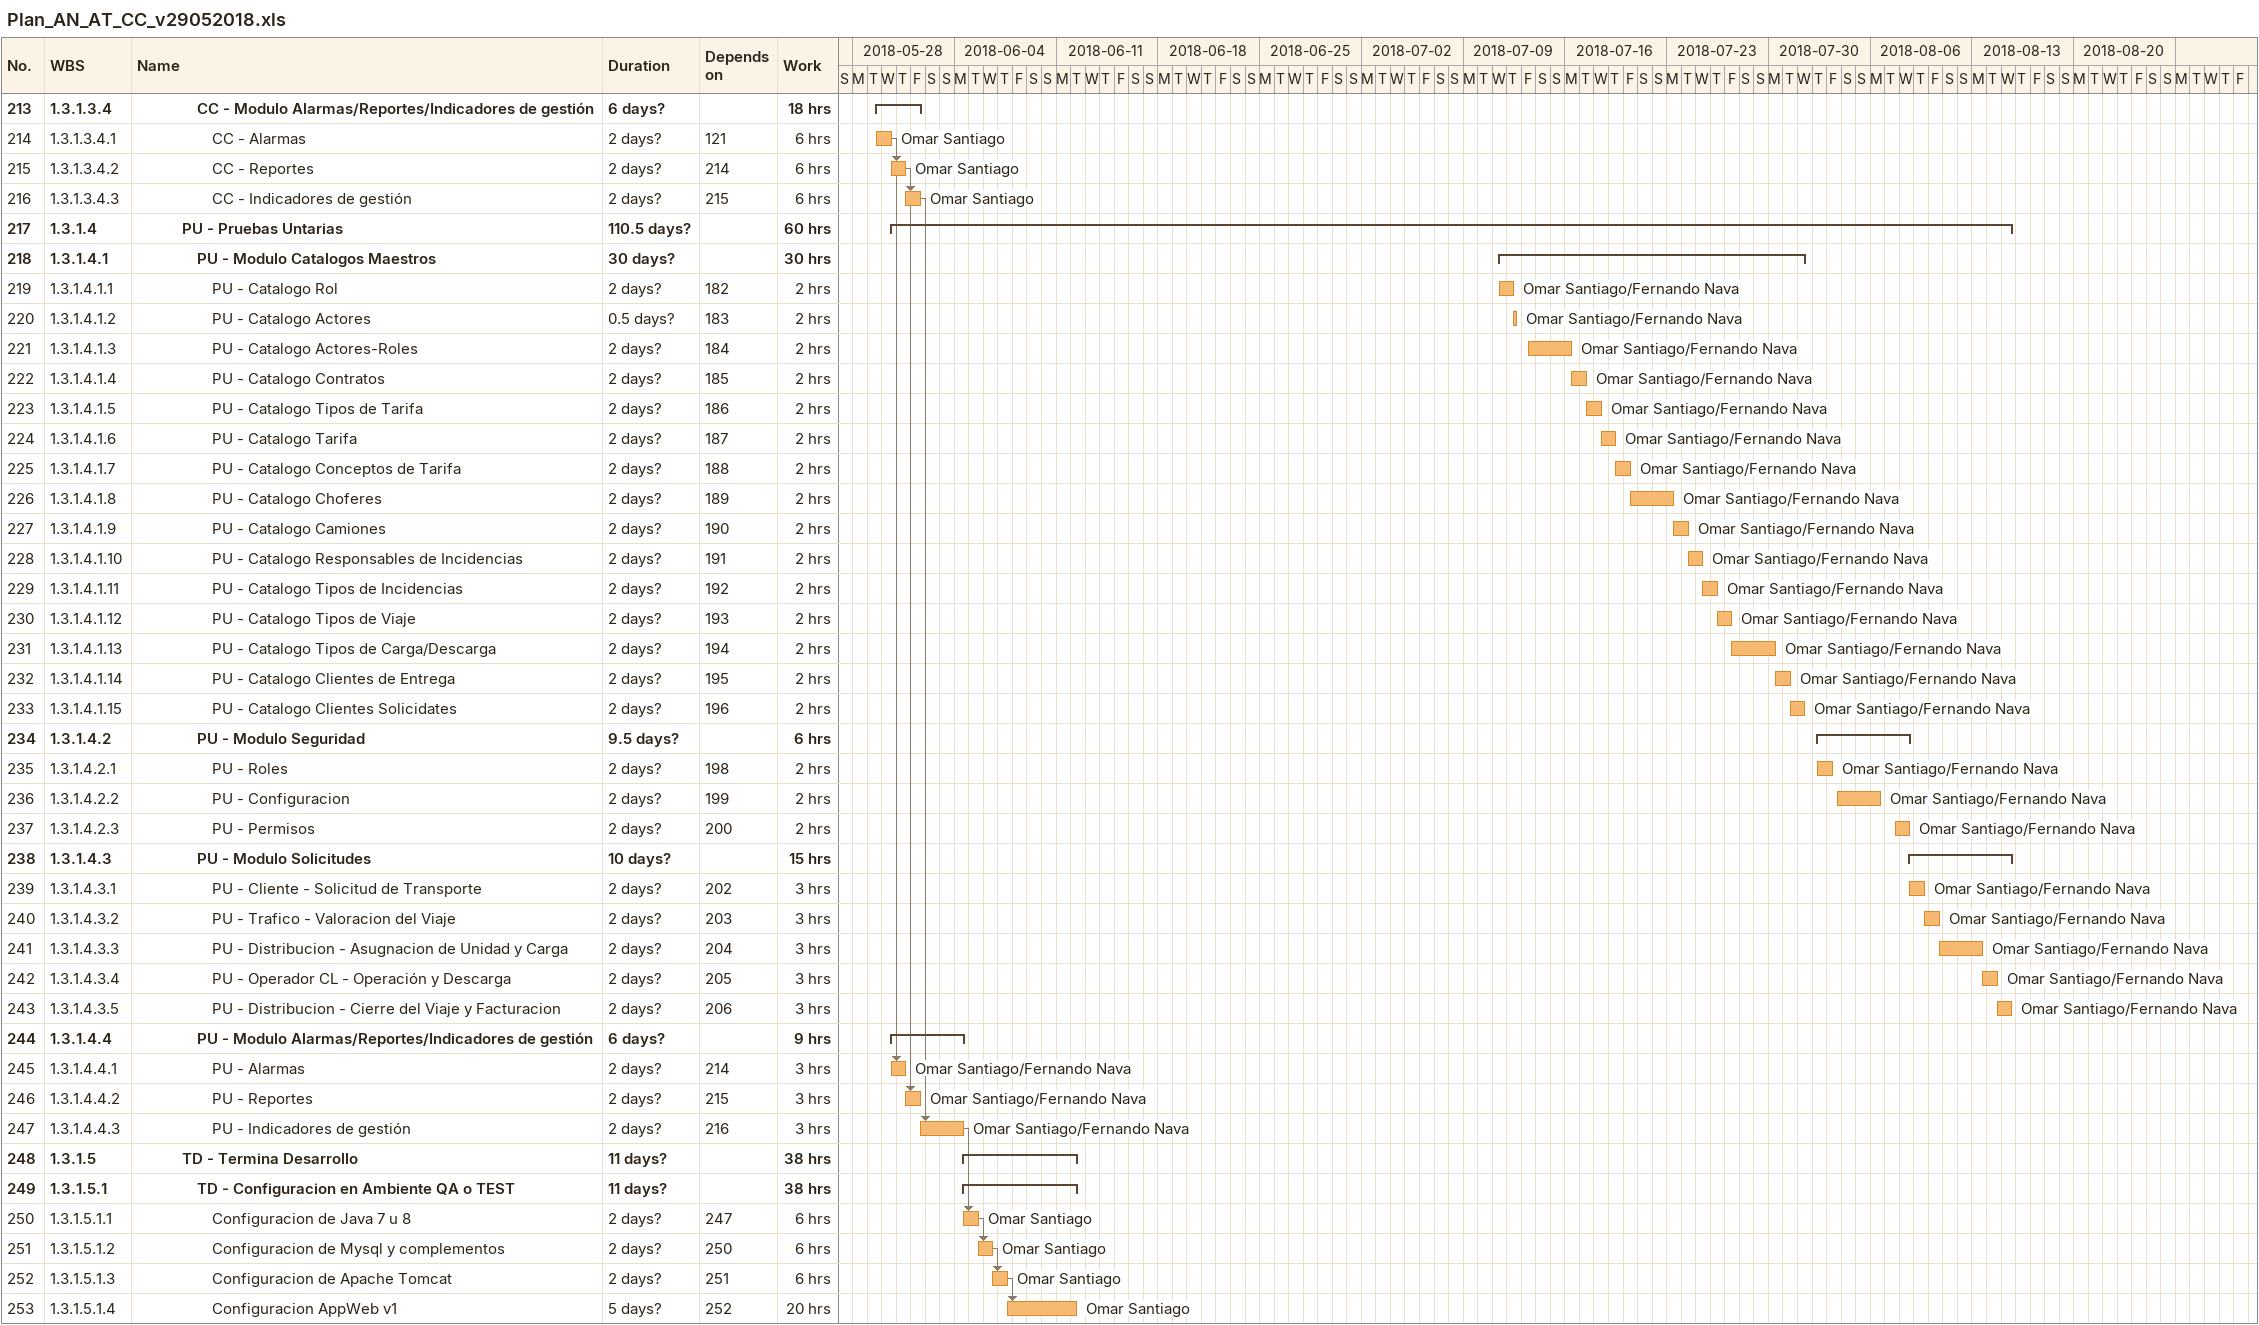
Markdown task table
Plan_AN_AT_CC_v29052018.xls

| ID | WBS | Task | Duration | Start | Finish | Predecessors | Resources | Work (h) |
|---|---|---|---|---|---|---|---|---|
| 213 | 1.3.1.3.4 | **CC - Modulo Alarmas/Reportes/Indicadores de gestión** | 6d? | 2018-05-29 | 2018-06-01 |  |  | 18 |
| 214 | 1.3.1.3.4.1 | CC - Alarmas | 2d? | 2018-05-29 | 2018-05-30 | 121 | Omar Santiago | 6 |
| 215 | 1.3.1.3.4.2 | CC - Reportes | 2d? | 2018-05-30 | 2018-05-31 | 214 | Omar Santiago | 6 |
| 216 | 1.3.1.3.4.3 | CC - Indicadores de gestión | 2d? | 2018-05-31 | 2018-06-01 | 215 | Omar Santiago | 6 |
| 217 | 1.3.1.4 | **PU - Pruebas Untarias** | 110.5d? | 2018-05-30 | 2018-08-15 |  |  | 60 |
| 218 | 1.3.1.4.1 | **PU - Modulo Catalogos Maestros** | 30d? | 2018-07-11 | 2018-08-01 |  |  | 30 |
| 219 | 1.3.1.4.1.1 | PU - Catalogo Rol | 2d? | 2018-07-11 | 2018-07-12 | 182 | Omar Santiago/Fernando Nava | 2 |
| 220 | 1.3.1.4.1.2 | PU - Catalogo Actores | 0.5d? | 2018-07-12 | 2018-07-12 | 183 | Omar Santiago/Fernando Nava | 2 |
| 221 | 1.3.1.4.1.3 | PU - Catalogo Actores-Roles | 2d? | 2018-07-13 | 2018-07-16 | 184 | Omar Santiago/Fernando Nava | 2 |
| 222 | 1.3.1.4.1.4 | PU - Catalogo Contratos | 2d? | 2018-07-16 | 2018-07-17 | 185 | Omar Santiago/Fernando Nava | 2 |
| 223 | 1.3.1.4.1.5 | PU - Catalogo Tipos de Tarifa | 2d? | 2018-07-17 | 2018-07-18 | 186 | Omar Santiago/Fernando Nava | 2 |
| 224 | 1.3.1.4.1.6 | PU - Catalogo Tarifa | 2d? | 2018-07-18 | 2018-07-19 | 187 | Omar Santiago/Fernando Nava | 2 |
| 225 | 1.3.1.4.1.7 | PU - Catalogo Conceptos de Tarifa | 2d? | 2018-07-19 | 2018-07-20 | 188 | Omar Santiago/Fernando Nava | 2 |
| 226 | 1.3.1.4.1.8 | PU - Catalogo Choferes | 2d? | 2018-07-20 | 2018-07-23 | 189 | Omar Santiago/Fernando Nava | 2 |
| 227 | 1.3.1.4.1.9 | PU - Catalogo Camiones | 2d? | 2018-07-23 | 2018-07-24 | 190 | Omar Santiago/Fernando Nava | 2 |
| 228 | 1.3.1.4.1.10 | PU - Catalogo Responsables de Incidencias | 2d? | 2018-07-24 | 2018-07-25 | 191 | Omar Santiago/Fernando Nava | 2 |
| 229 | 1.3.1.4.1.11 | PU - Catalogo Tipos de Incidencias | 2d? | 2018-07-25 | 2018-07-26 | 192 | Omar Santiago/Fernando Nava | 2 |
| 230 | 1.3.1.4.1.12 | PU - Catalogo Tipos de Viaje | 2d? | 2018-07-26 | 2018-07-27 | 193 | Omar Santiago/Fernando Nava | 2 |
| 231 | 1.3.1.4.1.13 | PU - Catalogo Tipos de Carga/Descarga | 2d? | 2018-07-27 | 2018-07-30 | 194 | Omar Santiago/Fernando Nava | 2 |
| 232 | 1.3.1.4.1.14 | PU - Catalogo Clientes de Entrega | 2d? | 2018-07-30 | 2018-07-31 | 195 | Omar Santiago/Fernando Nava | 2 |
| 233 | 1.3.1.4.1.15 | PU - Catalogo Clientes Solicidates | 2d? | 2018-07-31 | 2018-08-01 | 196 | Omar Santiago/Fernando Nava | 2 |
| 234 | 1.3.1.4.2 | **PU - Modulo Seguridad** | 9.5d? | 2018-08-02 | 2018-08-08 |  |  | 6 |
| 235 | 1.3.1.4.2.1 | PU - Roles | 2d? | 2018-08-02 | 2018-08-03 | 198 | Omar Santiago/Fernando Nava | 2 |
| 236 | 1.3.1.4.2.2 | PU - Configuracion | 2d? | 2018-08-03 | 2018-08-06 | 199 | Omar Santiago/Fernando Nava | 2 |
| 237 | 1.3.1.4.2.3 | PU - Permisos | 2d? | 2018-08-07 | 2018-08-08 | 200 | Omar Santiago/Fernando Nava | 2 |
| 238 | 1.3.1.4.3 | **PU - Modulo Solicitudes** | 10d? | 2018-08-08 | 2018-08-15 |  |  | 15 |
| 239 | 1.3.1.4.3.1 | PU - Cliente - Solicitud de Transporte | 2d? | 2018-08-08 | 2018-08-09 | 202 | Omar Santiago/Fernando Nava | 3 |
| 240 | 1.3.1.4.3.2 | PU - Trafico - Valoracion del Viaje | 2d? | 2018-08-09 | 2018-08-10 | 203 | Omar Santiago/Fernando Nava | 3 |
| 241 | 1.3.1.4.3.3 | PU - Distribucion - Asugnacion de Unidad y Carga | 2d? | 2018-08-10 | 2018-08-13 | 204 | Omar Santiago/Fernando Nava | 3 |
| 242 | 1.3.1.4.3.4 | PU - Operador CL - Operación y Descarga | 2d? | 2018-08-13 | 2018-08-14 | 205 | Omar Santiago/Fernando Nava | 3 |
| 243 | 1.3.1.4.3.5 | PU - Distribucion - Cierre del Viaje y Facturacion | 2d? | 2018-08-14 | 2018-08-15 | 206 | Omar Santiago/Fernando Nava | 3 |
| 244 | 1.3.1.4.4 | **PU - Modulo Alarmas/Reportes/Indicadores de gestión** | 6d? | 2018-05-30 | 2018-06-04 |  |  | 9 |
| 245 | 1.3.1.4.4.1 | PU - Alarmas | 2d? | 2018-05-30 | 2018-05-31 | 214 | Omar Santiago/Fernando Nava | 3 |
| 246 | 1.3.1.4.4.2 | PU - Reportes | 2d? | 2018-05-31 | 2018-06-01 | 215 | Omar Santiago/Fernando Nava | 3 |
| 247 | 1.3.1.4.4.3 | PU - Indicadores de gestión | 2d? | 2018-06-01 | 2018-06-04 | 216 | Omar Santiago/Fernando Nava | 3 |
| 248 | 1.3.1.5 | **TD - Termina Desarrollo** | 11d? | 2018-06-04 | 2018-06-12 |  |  | 38 |
| 249 | 1.3.1.5.1 | **TD - Configuracion en Ambiente QA o TEST** | 11d? | 2018-06-04 | 2018-06-12 |  |  | 38 |
| 250 | 1.3.1.5.1.1 | Configuracion de Java 7 u 8 | 2d? | 2018-06-04 | 2018-06-05 | 247 | Omar Santiago | 6 |
| 251 | 1.3.1.5.1.2 | Configuracion de Mysql y complementos | 2d? | 2018-06-05 | 2018-06-06 | 250 | Omar Santiago | 6 |
| 252 | 1.3.1.5.1.3 | Configuracion de Apache Tomcat | 2d? | 2018-06-06 | 2018-06-07 | 251 | Omar Santiago | 6 |
| 253 | 1.3.1.5.1.4 | Configuracion AppWeb v1 | 5d? | 2018-06-07 | 2018-06-12 | 252 | Omar Santiago | 20 |
